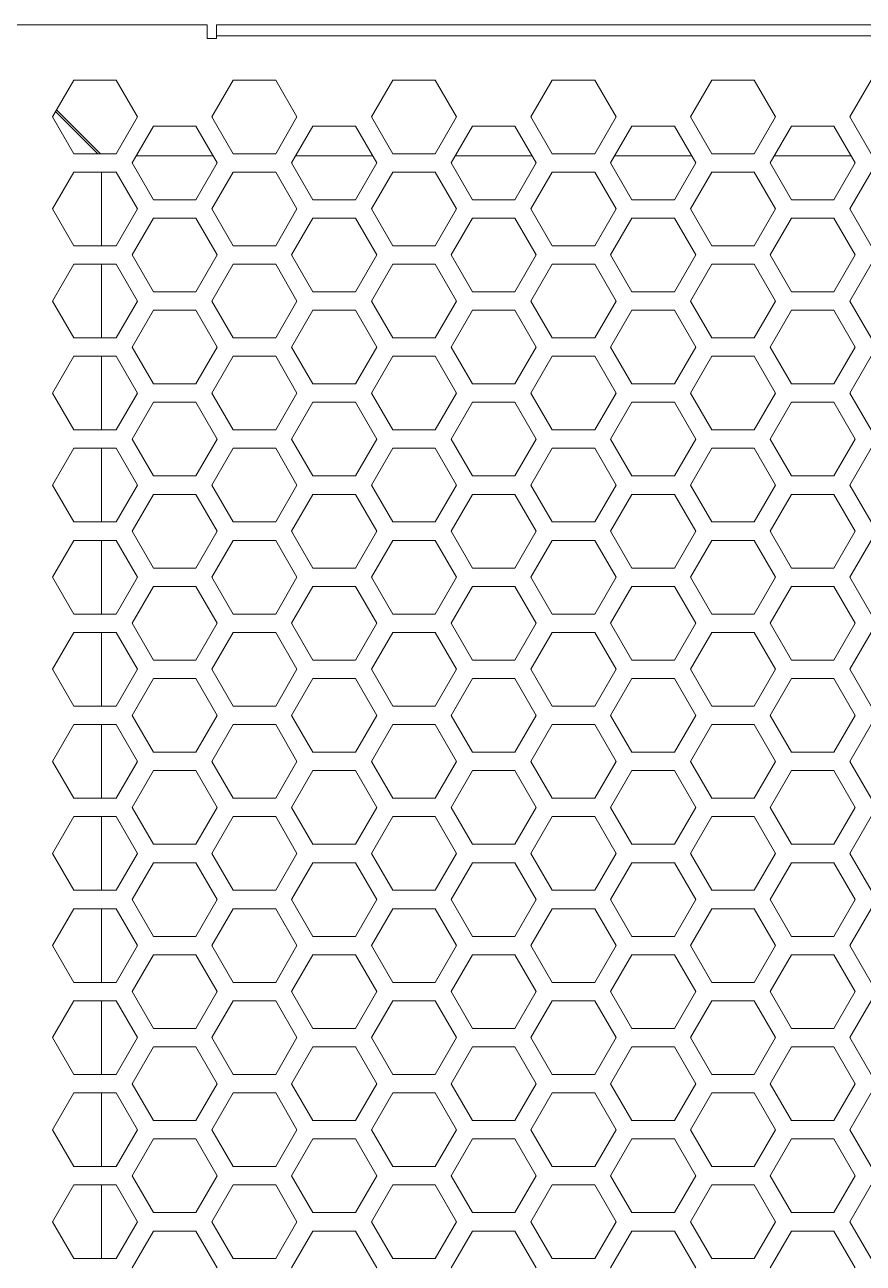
# Model space of a CAD drawing. Header units: millimetres. Extents: x 0 to 62, y -17 to 201.
# Drawn here: x 13.42 to 22.52, y 130.65 to 144.1 of the extents above; entities that cross this region are included whole.
import ezdxf

# ---------------------------------------------------------------- set-up
doc = ezdxf.new("R2010")
doc.units = ezdxf.units.MM

msp = doc.modelspace()

# ---------------------------------------------------------------- linework, layer by layer
at = {"color": 0, "lineweight": 18}
for p, q in [((15.4, 144.1), (13, 144.1)), ((15.4, 144.1), (15.4, 143.95)), ((15.5, 144.1), (47.5, 144.1)), ((15.5, 143.98), (15.5, 144.1)), ((15.4, 143.95), (15.5, 143.95)), ((15.5, 143.95), (15.5, 143.98)), ((47.5, 143.98), (15.5, 143.98)), ((13.949, 143.5), (13.718, 143.1)), ((14.411, 143.5), (13.949, 143.5)), ((14.642, 143.1), (14.411, 143.5)), ((15.681, 143.5), (15.45, 143.1)), ((16.143, 143.5), (15.681, 143.5)), ((16.374, 143.1), (16.143, 143.5)), ((17.413, 143.5), (17.182, 143.1)), ((17.875, 143.5), (17.413, 143.5)), ((18.106, 143.1), (17.875, 143.5)), ((19.145, 143.5), (18.914, 143.1)), ((19.607, 143.5), (19.145, 143.5)), ((19.838, 143.1), (19.607, 143.5)), ((20.877, 143.5), (20.646, 143.1)), ((21.339, 143.5), (20.877, 143.5)), ((21.57, 143.1), (21.339, 143.5)), ((22.609, 143.5), (22.378, 143.1)), ((13.752, 143.159), (14.211, 142.7)), ((13.761, 143.175), (13.764, 143.175)), ((14.239, 142.7), (13.762, 143.177)), ((13.718, 143.1), (13.949, 142.7)), ((14.411, 142.7), (14.642, 143.1)), ((14.815, 143), (14.584, 142.6)), ((15.277, 143), (14.815, 143)), ((15.508, 142.6), (15.277, 143)), ((15.45, 143.1), (15.681, 142.7)), ((16.143, 142.7), (16.374, 143.1)), ((16.547, 143), (16.316, 142.6)), ((17.009, 143), (16.547, 143)), ((17.24, 142.6), (17.009, 143)), ((17.182, 143.1), (17.413, 142.7)), ((17.875, 142.7), (18.106, 143.1)), ((18.279, 143), (18.048, 142.6)), ((18.741, 143), (18.279, 143)), ((18.972, 142.6), (18.741, 143)), ((18.914, 143.1), (19.145, 142.7)), ((19.607, 142.7), (19.838, 143.1)), ((20.011, 143), (19.78, 142.6)), ((20.473, 143), (20.011, 143)), ((20.704, 142.6), (20.473, 143)), ((20.646, 143.1), (20.877, 142.7)), ((21.339, 142.7), (21.57, 143.1)), ((21.743, 143), (21.512, 142.6)), ((22.205, 143), (21.743, 143)), ((22.436, 142.6), (22.205, 143)), ((22.378, 143.1), (22.609, 142.7)), ((13.949, 142.7), (14.411, 142.7)), ((14.584, 142.6), (14.815, 142.2)), ((15.465, 142.675), (14.627, 142.675)), ((15.277, 142.2), (15.508, 142.6)), ((15.681, 142.7), (16.143, 142.7)), ((16.316, 142.6), (16.547, 142.2)), ((17.197, 142.675), (16.359, 142.675)), ((17.009, 142.2), (17.24, 142.6)), ((17.413, 142.7), (17.875, 142.7)), ((18.048, 142.6), (18.279, 142.2)), ((18.929, 142.675), (18.091, 142.675)), ((18.741, 142.2), (18.972, 142.6)), ((19.145, 142.7), (19.607, 142.7)), ((19.78, 142.6), (20.011, 142.2)), ((20.661, 142.675), (19.823, 142.675)), ((20.473, 142.2), (20.704, 142.6)), ((20.877, 142.7), (21.339, 142.7)), ((21.512, 142.6), (21.743, 142.2)), ((22.393, 142.675), (21.555, 142.675)), ((22.205, 142.2), (22.436, 142.6)), ((13.949, 142.5), (13.718, 142.1)), ((14.411, 142.5), (13.949, 142.5)), ((14.25, 142.5), (14.25, 141.7)), ((14.642, 142.1), (14.411, 142.5)), ((15.681, 142.5), (15.45, 142.1)), ((16.143, 142.5), (15.681, 142.5)), ((16.374, 142.1), (16.143, 142.5)), ((17.413, 142.5), (17.182, 142.1)), ((17.875, 142.5), (17.413, 142.5)), ((18.106, 142.1), (17.875, 142.5)), ((19.145, 142.5), (18.914, 142.1)), ((19.607, 142.5), (19.145, 142.5)), ((19.838, 142.1), (19.607, 142.5)), ((20.877, 142.5), (20.646, 142.1)), ((21.339, 142.5), (20.877, 142.5)), ((21.57, 142.1), (21.339, 142.5)), ((22.609, 142.5), (22.378, 142.1)), ((14.815, 142.2), (15.277, 142.2)), ((16.547, 142.2), (17.009, 142.2)), ((18.279, 142.2), (18.741, 142.2)), ((20.011, 142.2), (20.473, 142.2)), ((21.743, 142.2), (22.205, 142.2)), ((13.718, 142.1), (13.949, 141.7)), ((14.411, 141.7), (14.642, 142.1)), ((15.45, 142.1), (15.681, 141.7)), ((16.143, 141.7), (16.374, 142.1)), ((17.182, 142.1), (17.413, 141.7)), ((17.875, 141.7), (18.106, 142.1)), ((18.914, 142.1), (19.145, 141.7)), ((19.607, 141.7), (19.838, 142.1)), ((20.646, 142.1), (20.877, 141.7)), ((21.339, 141.7), (21.57, 142.1)), ((22.378, 142.1), (22.609, 141.7)), ((14.815, 142), (14.584, 141.6)), ((15.277, 142), (14.815, 142)), ((15.508, 141.6), (15.277, 142)), ((16.547, 142), (16.316, 141.6)), ((17.009, 142), (16.547, 142)), ((17.24, 141.6), (17.009, 142)), ((18.279, 142), (18.048, 141.6)), ((18.741, 142), (18.279, 142)), ((18.972, 141.6), (18.741, 142)), ((20.011, 142), (19.78, 141.6)), ((20.473, 142), (20.011, 142)), ((20.704, 141.6), (20.473, 142)), ((21.743, 142), (21.512, 141.6)), ((22.205, 142), (21.743, 142)), ((22.436, 141.6), (22.205, 142)), ((13.949, 141.7), (14.411, 141.7)), ((15.681, 141.7), (16.143, 141.7)), ((17.413, 141.7), (17.875, 141.7)), ((19.145, 141.7), (19.607, 141.7)), ((20.877, 141.7), (21.339, 141.7)), ((13.949, 141.5), (13.718, 141.1)), ((14.411, 141.5), (13.949, 141.5)), ((14.25, 141.5), (14.25, 140.7)), ((14.642, 141.1), (14.411, 141.5)), ((14.584, 141.6), (14.815, 141.2)), ((15.277, 141.2), (15.508, 141.6)), ((15.681, 141.5), (15.45, 141.1)), ((16.143, 141.5), (15.681, 141.5)), ((16.374, 141.1), (16.143, 141.5)), ((16.316, 141.6), (16.547, 141.2)), ((17.009, 141.2), (17.24, 141.6)), ((17.413, 141.5), (17.182, 141.1)), ((17.875, 141.5), (17.413, 141.5)), ((18.106, 141.1), (17.875, 141.5)), ((18.048, 141.6), (18.279, 141.2)), ((18.741, 141.2), (18.972, 141.6)), ((19.145, 141.5), (18.914, 141.1)), ((19.607, 141.5), (19.145, 141.5)), ((19.838, 141.1), (19.607, 141.5)), ((19.78, 141.6), (20.011, 141.2)), ((20.473, 141.2), (20.704, 141.6)), ((20.877, 141.5), (20.646, 141.1)), ((21.339, 141.5), (20.877, 141.5)), ((21.57, 141.1), (21.339, 141.5)), ((21.512, 141.6), (21.743, 141.2)), ((22.205, 141.2), (22.436, 141.6)), ((22.609, 141.5), (22.378, 141.1)), ((13.718, 141.1), (13.949, 140.7)), ((14.411, 140.7), (14.642, 141.1)), ((14.815, 141.2), (15.277, 141.2)), ((15.45, 141.1), (15.681, 140.7)), ((16.143, 140.7), (16.374, 141.1)), ((16.547, 141.2), (17.009, 141.2)), ((17.182, 141.1), (17.413, 140.7)), ((17.875, 140.7), (18.106, 141.1)), ((18.279, 141.2), (18.741, 141.2)), ((18.914, 141.1), (19.145, 140.7)), ((19.607, 140.7), (19.838, 141.1)), ((20.011, 141.2), (20.473, 141.2)), ((20.646, 141.1), (20.877, 140.7)), ((21.339, 140.7), (21.57, 141.1)), ((21.743, 141.2), (22.205, 141.2)), ((22.378, 141.1), (22.609, 140.7)), ((14.815, 141), (14.584, 140.6)), ((15.277, 141), (14.815, 141)), ((15.508, 140.6), (15.277, 141)), ((16.547, 141), (16.316, 140.6)), ((17.009, 141), (16.547, 141)), ((17.24, 140.6), (17.009, 141)), ((18.279, 141), (18.048, 140.6)), ((18.741, 141), (18.279, 141)), ((18.972, 140.6), (18.741, 141)), ((20.011, 141), (19.78, 140.6)), ((20.473, 141), (20.011, 141)), ((20.704, 140.6), (20.473, 141)), ((21.743, 141), (21.512, 140.6)), ((22.205, 141), (21.743, 141)), ((22.436, 140.6), (22.205, 141)), ((13.949, 140.7), (14.411, 140.7)), ((15.681, 140.7), (16.143, 140.7)), ((17.413, 140.7), (17.875, 140.7)), ((19.145, 140.7), (19.607, 140.7)), ((20.877, 140.7), (21.339, 140.7)), ((14.584, 140.6), (14.815, 140.2)), ((15.277, 140.2), (15.508, 140.6)), ((16.316, 140.6), (16.547, 140.2)), ((17.009, 140.2), (17.24, 140.6)), ((18.048, 140.6), (18.279, 140.2)), ((18.741, 140.2), (18.972, 140.6)), ((19.78, 140.6), (20.011, 140.2)), ((20.473, 140.2), (20.704, 140.6)), ((21.512, 140.6), (21.743, 140.2)), ((22.205, 140.2), (22.436, 140.6)), ((13.949, 140.5), (13.718, 140.1)), ((14.411, 140.5), (13.949, 140.5)), ((14.25, 140.5), (14.25, 139.7)), ((14.642, 140.1), (14.411, 140.5)), ((15.681, 140.5), (15.45, 140.1)), ((16.143, 140.5), (15.681, 140.5)), ((16.374, 140.1), (16.143, 140.5)), ((17.413, 140.5), (17.182, 140.1)), ((17.875, 140.5), (17.413, 140.5)), ((18.106, 140.1), (17.875, 140.5)), ((19.145, 140.5), (18.914, 140.1)), ((19.607, 140.5), (19.145, 140.5)), ((19.838, 140.1), (19.607, 140.5)), ((20.877, 140.5), (20.646, 140.1)), ((21.339, 140.5), (20.877, 140.5)), ((21.57, 140.1), (21.339, 140.5)), ((22.609, 140.5), (22.378, 140.1)), ((14.815, 140.2), (15.277, 140.2)), ((16.547, 140.2), (17.009, 140.2)), ((18.279, 140.2), (18.741, 140.2)), ((20.011, 140.2), (20.473, 140.2)), ((21.743, 140.2), (22.205, 140.2)), ((13.718, 140.1), (13.949, 139.7)), ((14.411, 139.7), (14.642, 140.1)), ((15.45, 140.1), (15.681, 139.7)), ((16.143, 139.7), (16.374, 140.1)), ((17.182, 140.1), (17.413, 139.7)), ((17.875, 139.7), (18.106, 140.1)), ((18.914, 140.1), (19.145, 139.7)), ((19.607, 139.7), (19.838, 140.1)), ((20.646, 140.1), (20.877, 139.7)), ((21.339, 139.7), (21.57, 140.1)), ((22.378, 140.1), (22.609, 139.7)), ((14.815, 140), (14.584, 139.6)), ((15.277, 140), (14.815, 140)), ((15.508, 139.6), (15.277, 140)), ((16.547, 140), (16.316, 139.6)), ((17.009, 140), (16.547, 140)), ((17.24, 139.6), (17.009, 140)), ((18.279, 140), (18.048, 139.6)), ((18.741, 140), (18.279, 140)), ((18.972, 139.6), (18.741, 140)), ((20.011, 140), (19.78, 139.6)), ((20.473, 140), (20.011, 140)), ((20.704, 139.6), (20.473, 140)), ((21.743, 140), (21.512, 139.6)), ((22.205, 140), (21.743, 140)), ((22.436, 139.6), (22.205, 140)), ((13.949, 139.7), (14.411, 139.7)), ((15.681, 139.7), (16.143, 139.7)), ((17.413, 139.7), (17.875, 139.7)), ((19.145, 139.7), (19.607, 139.7)), ((20.877, 139.7), (21.339, 139.7)), ((13.949, 139.5), (13.718, 139.1)), ((14.411, 139.5), (13.949, 139.5)), ((14.25, 139.5), (14.25, 138.7)), ((14.642, 139.1), (14.411, 139.5)), ((14.584, 139.6), (14.815, 139.2)), ((15.277, 139.2), (15.508, 139.6)), ((15.681, 139.5), (15.45, 139.1)), ((16.143, 139.5), (15.681, 139.5)), ((16.374, 139.1), (16.143, 139.5)), ((16.316, 139.6), (16.547, 139.2)), ((17.009, 139.2), (17.24, 139.6)), ((17.413, 139.5), (17.182, 139.1)), ((17.875, 139.5), (17.413, 139.5)), ((18.106, 139.1), (17.875, 139.5)), ((18.048, 139.6), (18.279, 139.2)), ((18.741, 139.2), (18.972, 139.6)), ((19.145, 139.5), (18.914, 139.1)), ((19.607, 139.5), (19.145, 139.5)), ((19.838, 139.1), (19.607, 139.5)), ((19.78, 139.6), (20.011, 139.2)), ((20.473, 139.2), (20.704, 139.6)), ((20.877, 139.5), (20.646, 139.1)), ((21.339, 139.5), (20.877, 139.5)), ((21.57, 139.1), (21.339, 139.5)), ((21.512, 139.6), (21.743, 139.2)), ((22.205, 139.2), (22.436, 139.6)), ((22.609, 139.5), (22.378, 139.1)), ((13.718, 139.1), (13.949, 138.7)), ((14.411, 138.7), (14.642, 139.1)), ((14.815, 139.2), (15.277, 139.2)), ((15.45, 139.1), (15.681, 138.7)), ((16.143, 138.7), (16.374, 139.1)), ((16.547, 139.2), (17.009, 139.2)), ((17.182, 139.1), (17.413, 138.7)), ((17.875, 138.7), (18.106, 139.1)), ((18.279, 139.2), (18.741, 139.2)), ((18.914, 139.1), (19.145, 138.7)), ((19.607, 138.7), (19.838, 139.1)), ((20.011, 139.2), (20.473, 139.2)), ((20.646, 139.1), (20.877, 138.7)), ((21.339, 138.7), (21.57, 139.1)), ((21.743, 139.2), (22.205, 139.2)), ((22.378, 139.1), (22.609, 138.7)), ((14.815, 139), (14.584, 138.6)), ((15.277, 139), (14.815, 139)), ((15.508, 138.6), (15.277, 139)), ((16.547, 139), (16.316, 138.6)), ((17.009, 139), (16.547, 139)), ((17.24, 138.6), (17.009, 139)), ((18.279, 139), (18.048, 138.6)), ((18.741, 139), (18.279, 139)), ((18.972, 138.6), (18.741, 139)), ((20.011, 139), (19.78, 138.6)), ((20.473, 139), (20.011, 139)), ((20.704, 138.6), (20.473, 139)), ((21.743, 139), (21.512, 138.6)), ((22.205, 139), (21.743, 139)), ((22.436, 138.6), (22.205, 139)), ((13.949, 138.7), (14.411, 138.7)), ((15.681, 138.7), (16.143, 138.7)), ((17.413, 138.7), (17.875, 138.7)), ((19.145, 138.7), (19.607, 138.7)), ((20.877, 138.7), (21.339, 138.7)), ((14.584, 138.6), (14.815, 138.2)), ((15.277, 138.2), (15.508, 138.6)), ((16.316, 138.6), (16.547, 138.2)), ((17.009, 138.2), (17.24, 138.6)), ((18.048, 138.6), (18.279, 138.2)), ((18.741, 138.2), (18.972, 138.6)), ((19.78, 138.6), (20.011, 138.2)), ((20.473, 138.2), (20.704, 138.6)), ((21.512, 138.6), (21.743, 138.2)), ((22.205, 138.2), (22.436, 138.6)), ((13.949, 138.5), (13.718, 138.1)), ((14.411, 138.5), (13.949, 138.5)), ((14.25, 138.5), (14.25, 137.7)), ((14.642, 138.1), (14.411, 138.5)), ((15.681, 138.5), (15.45, 138.1)), ((16.143, 138.5), (15.681, 138.5)), ((16.374, 138.1), (16.143, 138.5)), ((17.413, 138.5), (17.182, 138.1)), ((17.875, 138.5), (17.413, 138.5)), ((18.106, 138.1), (17.875, 138.5)), ((19.145, 138.5), (18.914, 138.1)), ((19.607, 138.5), (19.145, 138.5)), ((19.838, 138.1), (19.607, 138.5)), ((20.877, 138.5), (20.646, 138.1)), ((21.339, 138.5), (20.877, 138.5)), ((21.57, 138.1), (21.339, 138.5)), ((22.609, 138.5), (22.378, 138.1)), ((14.815, 138.2), (15.277, 138.2)), ((16.547, 138.2), (17.009, 138.2)), ((18.279, 138.2), (18.741, 138.2)), ((20.011, 138.2), (20.473, 138.2)), ((21.743, 138.2), (22.205, 138.2)), ((13.718, 138.1), (13.949, 137.7)), ((14.411, 137.7), (14.642, 138.1)), ((14.815, 138), (14.584, 137.6)), ((15.277, 138), (14.815, 138)), ((15.508, 137.6), (15.277, 138)), ((15.45, 138.1), (15.681, 137.7)), ((16.143, 137.7), (16.374, 138.1)), ((16.547, 138), (16.316, 137.6)), ((17.009, 138), (16.547, 138)), ((17.24, 137.6), (17.009, 138)), ((17.182, 138.1), (17.413, 137.7)), ((17.875, 137.7), (18.106, 138.1)), ((18.279, 138), (18.048, 137.6)), ((18.741, 138), (18.279, 138)), ((18.972, 137.6), (18.741, 138)), ((18.914, 138.1), (19.145, 137.7)), ((19.607, 137.7), (19.838, 138.1)), ((20.011, 138), (19.78, 137.6)), ((20.473, 138), (20.011, 138)), ((20.704, 137.6), (20.473, 138)), ((20.646, 138.1), (20.877, 137.7)), ((21.339, 137.7), (21.57, 138.1)), ((21.743, 138), (21.512, 137.6)), ((22.205, 138), (21.743, 138)), ((22.436, 137.6), (22.205, 138)), ((22.378, 138.1), (22.609, 137.7)), ((13.949, 137.7), (14.411, 137.7)), ((14.584, 137.6), (14.815, 137.2)), ((15.277, 137.2), (15.508, 137.6)), ((15.681, 137.7), (16.143, 137.7)), ((16.316, 137.6), (16.547, 137.2)), ((17.009, 137.2), (17.24, 137.6)), ((17.413, 137.7), (17.875, 137.7)), ((18.048, 137.6), (18.279, 137.2)), ((18.741, 137.2), (18.972, 137.6)), ((19.145, 137.7), (19.607, 137.7)), ((19.78, 137.6), (20.011, 137.2)), ((20.473, 137.2), (20.704, 137.6)), ((20.877, 137.7), (21.339, 137.7)), ((21.512, 137.6), (21.743, 137.2)), ((22.205, 137.2), (22.436, 137.6)), ((13.949, 137.5), (13.718, 137.1)), ((14.411, 137.5), (13.949, 137.5)), ((14.25, 137.5), (14.25, 136.7)), ((14.642, 137.1), (14.411, 137.5)), ((15.681, 137.5), (15.45, 137.1)), ((16.143, 137.5), (15.681, 137.5)), ((16.374, 137.1), (16.143, 137.5)), ((17.413, 137.5), (17.182, 137.1)), ((17.875, 137.5), (17.413, 137.5)), ((18.106, 137.1), (17.875, 137.5)), ((19.145, 137.5), (18.914, 137.1)), ((19.607, 137.5), (19.145, 137.5)), ((19.838, 137.1), (19.607, 137.5)), ((20.877, 137.5), (20.646, 137.1)), ((21.339, 137.5), (20.877, 137.5)), ((21.57, 137.1), (21.339, 137.5)), ((22.609, 137.5), (22.378, 137.1)), ((14.815, 137.2), (15.277, 137.2)), ((16.547, 137.2), (17.009, 137.2)), ((18.279, 137.2), (18.741, 137.2)), ((20.011, 137.2), (20.473, 137.2)), ((21.743, 137.2), (22.205, 137.2)), ((13.718, 137.1), (13.949, 136.7)), ((14.411, 136.7), (14.642, 137.1)), ((15.45, 137.1), (15.681, 136.7)), ((16.143, 136.7), (16.374, 137.1)), ((17.182, 137.1), (17.413, 136.7)), ((17.875, 136.7), (18.106, 137.1)), ((18.914, 137.1), (19.145, 136.7)), ((19.607, 136.7), (19.838, 137.1)), ((20.646, 137.1), (20.877, 136.7)), ((21.339, 136.7), (21.57, 137.1)), ((22.378, 137.1), (22.609, 136.7)), ((14.815, 137), (14.584, 136.6)), ((15.277, 137), (14.815, 137)), ((15.508, 136.6), (15.277, 137)), ((16.547, 137), (16.316, 136.6)), ((17.009, 137), (16.547, 137)), ((17.24, 136.6), (17.009, 137)), ((18.279, 137), (18.048, 136.6)), ((18.741, 137), (18.279, 137)), ((18.972, 136.6), (18.741, 137)), ((20.011, 137), (19.78, 136.6)), ((20.473, 137), (20.011, 137)), ((20.704, 136.6), (20.473, 137)), ((21.743, 137), (21.512, 136.6)), ((22.205, 137), (21.743, 137)), ((22.436, 136.6), (22.205, 137)), ((13.949, 136.7), (14.411, 136.7)), ((15.681, 136.7), (16.143, 136.7)), ((17.413, 136.7), (17.875, 136.7)), ((19.145, 136.7), (19.607, 136.7)), ((20.877, 136.7), (21.339, 136.7)), ((14.584, 136.6), (14.815, 136.2)), ((15.277, 136.2), (15.508, 136.6)), ((16.316, 136.6), (16.547, 136.2)), ((17.009, 136.2), (17.24, 136.6)), ((18.048, 136.6), (18.279, 136.2)), ((18.741, 136.2), (18.972, 136.6)), ((19.78, 136.6), (20.011, 136.2)), ((20.473, 136.2), (20.704, 136.6)), ((21.512, 136.6), (21.743, 136.2)), ((22.205, 136.2), (22.436, 136.6)), ((13.949, 136.5), (13.718, 136.1)), ((14.411, 136.5), (13.949, 136.5)), ((14.25, 136.5), (14.25, 135.7)), ((14.642, 136.1), (14.411, 136.5)), ((15.681, 136.5), (15.45, 136.1)), ((16.143, 136.5), (15.681, 136.5)), ((16.374, 136.1), (16.143, 136.5)), ((17.413, 136.5), (17.182, 136.1)), ((17.875, 136.5), (17.413, 136.5)), ((18.106, 136.1), (17.875, 136.5)), ((19.145, 136.5), (18.914, 136.1)), ((19.607, 136.5), (19.145, 136.5)), ((19.838, 136.1), (19.607, 136.5)), ((20.877, 136.5), (20.646, 136.1)), ((21.339, 136.5), (20.877, 136.5)), ((21.57, 136.1), (21.339, 136.5)), ((22.609, 136.5), (22.378, 136.1)), ((14.815, 136.2), (15.277, 136.2)), ((16.547, 136.2), (17.009, 136.2)), ((18.279, 136.2), (18.741, 136.2)), ((20.011, 136.2), (20.473, 136.2)), ((21.743, 136.2), (22.205, 136.2)), ((13.718, 136.1), (13.949, 135.7)), ((14.411, 135.7), (14.642, 136.1)), ((14.815, 136), (14.584, 135.6)), ((15.277, 136), (14.815, 136)), ((15.508, 135.6), (15.277, 136)), ((15.45, 136.1), (15.681, 135.7)), ((16.143, 135.7), (16.374, 136.1)), ((16.547, 136), (16.316, 135.6)), ((17.009, 136), (16.547, 136)), ((17.24, 135.6), (17.009, 136)), ((17.182, 136.1), (17.413, 135.7)), ((17.875, 135.7), (18.106, 136.1)), ((18.279, 136), (18.048, 135.6)), ((18.741, 136), (18.279, 136)), ((18.972, 135.6), (18.741, 136)), ((18.914, 136.1), (19.145, 135.7)), ((19.607, 135.7), (19.838, 136.1)), ((20.011, 136), (19.78, 135.6)), ((20.473, 136), (20.011, 136)), ((20.704, 135.6), (20.473, 136)), ((20.646, 136.1), (20.877, 135.7)), ((21.339, 135.7), (21.57, 136.1)), ((21.743, 136), (21.512, 135.6)), ((22.205, 136), (21.743, 136)), ((22.436, 135.6), (22.205, 136)), ((22.378, 136.1), (22.609, 135.7)), ((13.949, 135.7), (14.411, 135.7)), ((14.584, 135.6), (14.815, 135.2)), ((15.277, 135.2), (15.508, 135.6)), ((15.681, 135.7), (16.143, 135.7)), ((16.316, 135.6), (16.547, 135.2)), ((17.009, 135.2), (17.24, 135.6)), ((17.413, 135.7), (17.875, 135.7)), ((18.048, 135.6), (18.279, 135.2)), ((18.741, 135.2), (18.972, 135.6)), ((19.145, 135.7), (19.607, 135.7)), ((19.78, 135.6), (20.011, 135.2)), ((20.473, 135.2), (20.704, 135.6)), ((20.877, 135.7), (21.339, 135.7)), ((21.512, 135.6), (21.743, 135.2)), ((22.205, 135.2), (22.436, 135.6)), ((13.949, 135.5), (13.718, 135.1)), ((14.411, 135.5), (13.949, 135.5)), ((14.25, 135.5), (14.25, 134.7)), ((14.642, 135.1), (14.411, 135.5)), ((15.681, 135.5), (15.45, 135.1)), ((16.143, 135.5), (15.681, 135.5)), ((16.374, 135.1), (16.143, 135.5)), ((17.413, 135.5), (17.182, 135.1)), ((17.875, 135.5), (17.413, 135.5)), ((18.106, 135.1), (17.875, 135.5)), ((19.145, 135.5), (18.914, 135.1)), ((19.607, 135.5), (19.145, 135.5)), ((19.838, 135.1), (19.607, 135.5)), ((20.877, 135.5), (20.646, 135.1)), ((21.339, 135.5), (20.877, 135.5)), ((21.57, 135.1), (21.339, 135.5)), ((22.609, 135.5), (22.378, 135.1)), ((14.815, 135.2), (15.277, 135.2)), ((16.547, 135.2), (17.009, 135.2)), ((18.279, 135.2), (18.741, 135.2)), ((20.011, 135.2), (20.473, 135.2)), ((21.743, 135.2), (22.205, 135.2)), ((13.718, 135.1), (13.949, 134.7)), ((14.411, 134.7), (14.642, 135.1)), ((15.45, 135.1), (15.681, 134.7)), ((16.143, 134.7), (16.374, 135.1)), ((17.182, 135.1), (17.413, 134.7)), ((17.875, 134.7), (18.106, 135.1)), ((18.914, 135.1), (19.145, 134.7)), ((19.607, 134.7), (19.838, 135.1)), ((20.646, 135.1), (20.877, 134.7)), ((21.339, 134.7), (21.57, 135.1)), ((22.378, 135.1), (22.609, 134.7)), ((14.815, 135), (14.584, 134.6)), ((15.277, 135), (14.815, 135)), ((15.508, 134.6), (15.277, 135)), ((16.547, 135), (16.316, 134.6)), ((17.009, 135), (16.547, 135)), ((17.24, 134.6), (17.009, 135)), ((18.279, 135), (18.048, 134.6)), ((18.741, 135), (18.279, 135)), ((18.972, 134.6), (18.741, 135)), ((20.011, 135), (19.78, 134.6)), ((20.473, 135), (20.011, 135)), ((20.704, 134.6), (20.473, 135)), ((21.743, 135), (21.512, 134.6)), ((22.205, 135), (21.743, 135)), ((22.436, 134.6), (22.205, 135)), ((13.949, 134.7), (14.411, 134.7)), ((15.681, 134.7), (16.143, 134.7)), ((17.413, 134.7), (17.875, 134.7)), ((19.145, 134.7), (19.607, 134.7)), ((20.877, 134.7), (21.339, 134.7)), ((14.584, 134.6), (14.815, 134.2)), ((15.277, 134.2), (15.508, 134.6)), ((16.316, 134.6), (16.547, 134.2)), ((17.009, 134.2), (17.24, 134.6)), ((18.048, 134.6), (18.279, 134.2)), ((18.741, 134.2), (18.972, 134.6)), ((19.78, 134.6), (20.011, 134.2)), ((20.473, 134.2), (20.704, 134.6)), ((21.512, 134.6), (21.743, 134.2)), ((22.205, 134.2), (22.436, 134.6)), ((13.949, 134.5), (13.718, 134.1)), ((14.411, 134.5), (13.949, 134.5)), ((14.25, 134.5), (14.25, 133.7)), ((14.642, 134.1), (14.411, 134.5)), ((15.681, 134.5), (15.45, 134.1)), ((16.143, 134.5), (15.681, 134.5)), ((16.374, 134.1), (16.143, 134.5)), ((17.413, 134.5), (17.182, 134.1)), ((17.875, 134.5), (17.413, 134.5)), ((18.106, 134.1), (17.875, 134.5)), ((19.145, 134.5), (18.914, 134.1)), ((19.607, 134.5), (19.145, 134.5)), ((19.838, 134.1), (19.607, 134.5)), ((20.877, 134.5), (20.646, 134.1)), ((21.339, 134.5), (20.877, 134.5)), ((21.57, 134.1), (21.339, 134.5)), ((22.609, 134.5), (22.378, 134.1)), ((13.718, 134.1), (13.949, 133.7)), ((14.411, 133.7), (14.642, 134.1)), ((14.815, 134.2), (15.277, 134.2)), ((15.45, 134.1), (15.681, 133.7)), ((16.143, 133.7), (16.374, 134.1)), ((16.547, 134.2), (17.009, 134.2)), ((17.182, 134.1), (17.413, 133.7)), ((17.875, 133.7), (18.106, 134.1)), ((18.279, 134.2), (18.741, 134.2)), ((18.914, 134.1), (19.145, 133.7)), ((19.607, 133.7), (19.838, 134.1)), ((20.011, 134.2), (20.473, 134.2)), ((20.646, 134.1), (20.877, 133.7)), ((21.339, 133.7), (21.57, 134.1)), ((21.743, 134.2), (22.205, 134.2)), ((22.378, 134.1), (22.609, 133.7)), ((14.815, 134), (14.584, 133.6)), ((15.277, 134), (14.815, 134)), ((15.508, 133.6), (15.277, 134)), ((16.547, 134), (16.316, 133.6)), ((17.009, 134), (16.547, 134)), ((17.24, 133.6), (17.009, 134)), ((18.279, 134), (18.048, 133.6)), ((18.741, 134), (18.279, 134)), ((18.972, 133.6), (18.741, 134)), ((20.011, 134), (19.78, 133.6)), ((20.473, 134), (20.011, 134)), ((20.704, 133.6), (20.473, 134)), ((21.743, 134), (21.512, 133.6)), ((22.205, 134), (21.743, 134)), ((22.436, 133.6), (22.205, 134)), ((13.949, 133.7), (14.411, 133.7)), ((15.681, 133.7), (16.143, 133.7)), ((17.413, 133.7), (17.875, 133.7)), ((19.145, 133.7), (19.607, 133.7)), ((20.877, 133.7), (21.339, 133.7)), ((14.584, 133.6), (14.815, 133.2)), ((15.277, 133.2), (15.508, 133.6)), ((16.316, 133.6), (16.547, 133.2)), ((17.009, 133.2), (17.24, 133.6)), ((18.048, 133.6), (18.279, 133.2)), ((18.741, 133.2), (18.972, 133.6)), ((19.78, 133.6), (20.011, 133.2)), ((20.473, 133.2), (20.704, 133.6)), ((21.512, 133.6), (21.743, 133.2)), ((22.205, 133.2), (22.436, 133.6)), ((13.949, 133.5), (13.718, 133.1)), ((14.411, 133.5), (13.949, 133.5)), ((14.25, 133.5), (14.25, 132.7)), ((14.642, 133.1), (14.411, 133.5)), ((15.681, 133.5), (15.45, 133.1)), ((16.143, 133.5), (15.681, 133.5)), ((16.374, 133.1), (16.143, 133.5)), ((17.413, 133.5), (17.182, 133.1)), ((17.875, 133.5), (17.413, 133.5)), ((18.106, 133.1), (17.875, 133.5)), ((19.145, 133.5), (18.914, 133.1)), ((19.607, 133.5), (19.145, 133.5)), ((19.838, 133.1), (19.607, 133.5)), ((20.877, 133.5), (20.646, 133.1)), ((21.339, 133.5), (20.877, 133.5)), ((21.57, 133.1), (21.339, 133.5)), ((22.609, 133.5), (22.378, 133.1)), ((14.815, 133.2), (15.277, 133.2)), ((16.547, 133.2), (17.009, 133.2)), ((18.279, 133.2), (18.741, 133.2)), ((20.011, 133.2), (20.473, 133.2)), ((21.743, 133.2), (22.205, 133.2)), ((13.718, 133.1), (13.949, 132.7)), ((14.411, 132.7), (14.642, 133.1)), ((15.45, 133.1), (15.681, 132.7)), ((16.143, 132.7), (16.374, 133.1)), ((17.182, 133.1), (17.413, 132.7)), ((17.875, 132.7), (18.106, 133.1)), ((18.914, 133.1), (19.145, 132.7)), ((19.607, 132.7), (19.838, 133.1)), ((20.646, 133.1), (20.877, 132.7)), ((21.339, 132.7), (21.57, 133.1)), ((22.378, 133.1), (22.609, 132.7)), ((14.815, 133), (14.584, 132.6)), ((15.277, 133), (14.815, 133)), ((15.508, 132.6), (15.277, 133)), ((16.547, 133), (16.316, 132.6)), ((17.009, 133), (16.547, 133)), ((17.24, 132.6), (17.009, 133)), ((18.279, 133), (18.048, 132.6)), ((18.741, 133), (18.279, 133)), ((18.972, 132.6), (18.741, 133)), ((20.011, 133), (19.78, 132.6)), ((20.473, 133), (20.011, 133)), ((20.704, 132.6), (20.473, 133)), ((21.743, 133), (21.512, 132.6)), ((22.205, 133), (21.743, 133)), ((22.436, 132.6), (22.205, 133)), ((13.949, 132.7), (14.411, 132.7)), ((15.681, 132.7), (16.143, 132.7)), ((17.413, 132.7), (17.875, 132.7)), ((19.145, 132.7), (19.607, 132.7)), ((20.877, 132.7), (21.339, 132.7)), ((13.949, 132.5), (13.718, 132.1)), ((14.411, 132.5), (13.949, 132.5)), ((14.25, 132.5), (14.25, 131.7)), ((14.642, 132.1), (14.411, 132.5)), ((14.584, 132.6), (14.815, 132.2)), ((15.277, 132.2), (15.508, 132.6)), ((15.681, 132.5), (15.45, 132.1)), ((16.143, 132.5), (15.681, 132.5)), ((16.374, 132.1), (16.143, 132.5)), ((16.316, 132.6), (16.547, 132.2)), ((17.009, 132.2), (17.24, 132.6)), ((17.413, 132.5), (17.182, 132.1)), ((17.875, 132.5), (17.413, 132.5)), ((18.106, 132.1), (17.875, 132.5)), ((18.048, 132.6), (18.279, 132.2)), ((18.741, 132.2), (18.972, 132.6)), ((19.145, 132.5), (18.914, 132.1)), ((19.607, 132.5), (19.145, 132.5)), ((19.838, 132.1), (19.607, 132.5)), ((19.78, 132.6), (20.011, 132.2)), ((20.473, 132.2), (20.704, 132.6)), ((20.877, 132.5), (20.646, 132.1)), ((21.339, 132.5), (20.877, 132.5)), ((21.57, 132.1), (21.339, 132.5)), ((21.512, 132.6), (21.743, 132.2)), ((22.205, 132.2), (22.436, 132.6)), ((22.609, 132.5), (22.378, 132.1)), ((13.718, 132.1), (13.949, 131.7)), ((14.411, 131.7), (14.642, 132.1)), ((14.815, 132.2), (15.277, 132.2)), ((15.45, 132.1), (15.681, 131.7)), ((16.143, 131.7), (16.374, 132.1)), ((16.547, 132.2), (17.009, 132.2)), ((17.182, 132.1), (17.413, 131.7)), ((17.875, 131.7), (18.106, 132.1)), ((18.279, 132.2), (18.741, 132.2)), ((18.914, 132.1), (19.145, 131.7)), ((19.607, 131.7), (19.838, 132.1)), ((20.011, 132.2), (20.473, 132.2)), ((20.646, 132.1), (20.877, 131.7)), ((21.339, 131.7), (21.57, 132.1)), ((21.743, 132.2), (22.205, 132.2)), ((22.378, 132.1), (22.609, 131.7)), ((14.815, 132), (14.584, 131.6)), ((15.277, 132), (14.815, 132)), ((15.508, 131.6), (15.277, 132)), ((16.547, 132), (16.316, 131.6)), ((17.009, 132), (16.547, 132)), ((17.24, 131.6), (17.009, 132)), ((18.279, 132), (18.048, 131.6)), ((18.741, 132), (18.279, 132)), ((18.972, 131.6), (18.741, 132)), ((20.011, 132), (19.78, 131.6)), ((20.473, 132), (20.011, 132)), ((20.704, 131.6), (20.473, 132)), ((21.743, 132), (21.512, 131.6)), ((22.205, 132), (21.743, 132)), ((22.436, 131.6), (22.205, 132)), ((13.949, 131.7), (14.411, 131.7)), ((15.681, 131.7), (16.143, 131.7)), ((17.413, 131.7), (17.875, 131.7)), ((19.145, 131.7), (19.607, 131.7)), ((20.877, 131.7), (21.339, 131.7)), ((14.584, 131.6), (14.815, 131.2)), ((15.277, 131.2), (15.508, 131.6)), ((16.316, 131.6), (16.547, 131.2)), ((17.009, 131.2), (17.24, 131.6)), ((18.048, 131.6), (18.279, 131.2)), ((18.741, 131.2), (18.972, 131.6)), ((19.78, 131.6), (20.011, 131.2)), ((20.473, 131.2), (20.704, 131.6)), ((21.512, 131.6), (21.743, 131.2)), ((22.205, 131.2), (22.436, 131.6)), ((13.949, 131.5), (13.718, 131.1)), ((14.411, 131.5), (13.949, 131.5)), ((14.25, 131.5), (14.25, 130.7)), ((14.642, 131.1), (14.411, 131.5)), ((15.681, 131.5), (15.45, 131.1)), ((16.143, 131.5), (15.681, 131.5)), ((16.374, 131.1), (16.143, 131.5)), ((17.413, 131.5), (17.182, 131.1)), ((17.875, 131.5), (17.413, 131.5)), ((18.106, 131.1), (17.875, 131.5)), ((19.145, 131.5), (18.914, 131.1)), ((19.607, 131.5), (19.145, 131.5)), ((19.838, 131.1), (19.607, 131.5)), ((20.877, 131.5), (20.646, 131.1)), ((21.339, 131.5), (20.877, 131.5)), ((21.57, 131.1), (21.339, 131.5)), ((22.609, 131.5), (22.378, 131.1)), ((14.815, 131.2), (15.277, 131.2)), ((16.547, 131.2), (17.009, 131.2)), ((18.279, 131.2), (18.741, 131.2)), ((20.011, 131.2), (20.473, 131.2)), ((21.743, 131.2), (22.205, 131.2)), ((13.718, 131.1), (13.949, 130.7)), ((14.411, 130.7), (14.642, 131.1)), ((15.45, 131.1), (15.681, 130.7)), ((16.143, 130.7), (16.374, 131.1)), ((17.182, 131.1), (17.413, 130.7)), ((17.875, 130.7), (18.106, 131.1)), ((18.914, 131.1), (19.145, 130.7)), ((19.607, 130.7), (19.838, 131.1)), ((20.646, 131.1), (20.877, 130.7)), ((21.339, 130.7), (21.57, 131.1)), ((22.378, 131.1), (22.609, 130.7)), ((14.815, 131), (14.584, 130.6)), ((15.277, 131), (14.815, 131)), ((15.508, 130.6), (15.277, 131)), ((16.547, 131), (16.316, 130.6)), ((17.009, 131), (16.547, 131)), ((17.24, 130.6), (17.009, 131)), ((18.279, 131), (18.048, 130.6)), ((18.741, 131), (18.279, 131)), ((18.972, 130.6), (18.741, 131)), ((20.011, 131), (19.78, 130.6)), ((20.473, 131), (20.011, 131)), ((20.704, 130.6), (20.473, 131)), ((21.743, 131), (21.512, 130.6)), ((22.205, 131), (21.743, 131)), ((22.436, 130.6), (22.205, 131)), ((13.949, 130.7), (14.411, 130.7)), ((15.681, 130.7), (16.143, 130.7)), ((17.413, 130.7), (17.875, 130.7)), ((19.145, 130.7), (19.607, 130.7)), ((20.877, 130.7), (21.339, 130.7))]:
    msp.add_line(p, q, dxfattribs=at)

doc.saveas('drawing.dxf')
